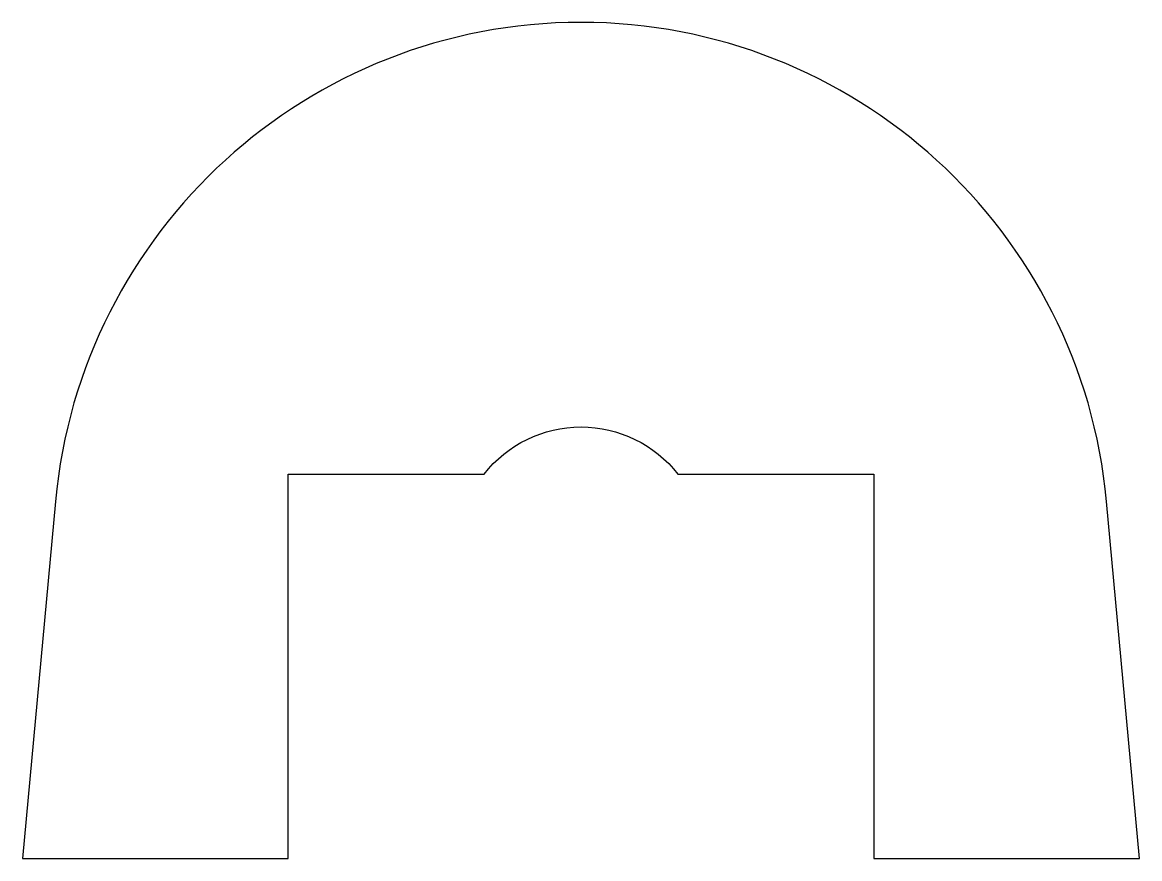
# Model space of a CAD drawing. Extents: x -15875 to 15875, y -8770 to 15000.
import ezdxf

# ---------------------------------------------------------------- set-up
doc = ezdxf.new("R2010")
doc.units = 13

msp = doc.modelspace()

# ---------------------------------------------------------------- linework, layer by layer
msp.add_lwpolyline([(-2756, 2157, -0.487173), (2756, 2157), (8320, 2157), (8320, -8770), (15875, -8770), (14936, 1381, 0.911792), (-14936, 1381), (-15875, -8770), (-8320, -8770), (-8320, 2157)], format="xyb", close=True)

doc.saveas('drawing.dxf')
